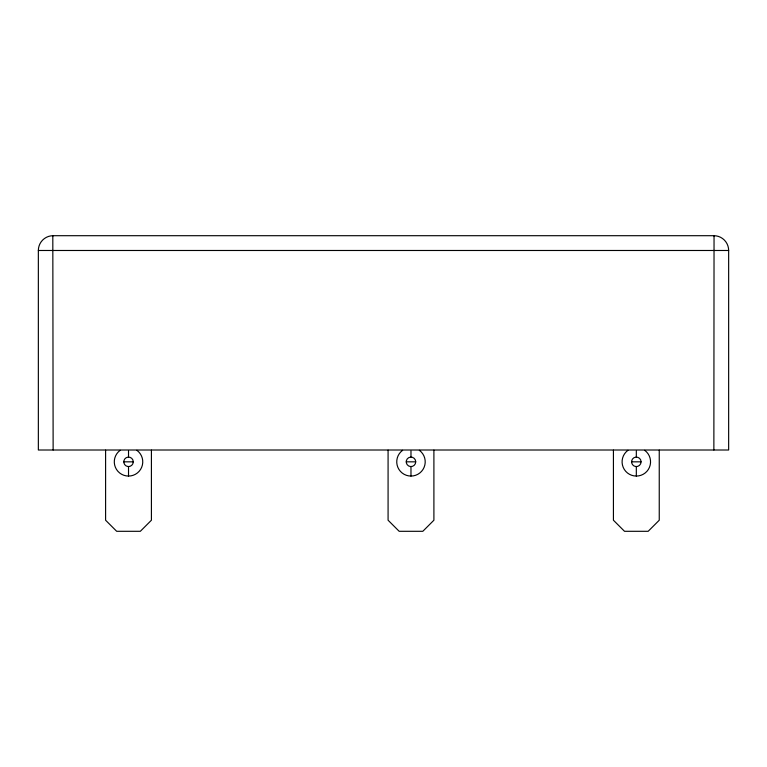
<?xml version="1.0" encoding="UTF-8"?>
<svg xmlns="http://www.w3.org/2000/svg" width="767" height="767" viewBox="0 0 767 767"><rect width="100%" height="100%" fill="white"/><g stroke="black" fill="none" stroke-linecap="round" stroke-linejoin="round"><path stroke-width="1.15" d="M52.952 235.699L714.192 235.699M52.808 235.699L53.134 450.008M38.35 250.483L728.65 250.483L728.65 450.008L38.35 450.008L38.35 250.483A14.784 14.784 0 0 1 53.134 235.699M123.784 461.83L133.266 461.83A4.746 4.746 0 0 0 126.152 457.726A4.746 4.746 0 0 0 126.152 465.943A4.746 4.746 0 0 0 133.266 461.83M406.232 461.83L415.724 461.83A4.746 4.746 0 0 0 408.6 457.726A4.746 4.746 0 0 0 408.6 465.943A4.746 4.746 0 0 0 415.724 461.83M631.577 461.83L641.068 461.83A4.746 4.746 0 0 0 633.945 457.726A4.746 4.746 0 0 0 633.945 465.943A4.746 4.746 0 0 0 641.068 461.83M713.866 450.008L714.048 235.699M659.246 450.143L659.246 520.218L648.163 531.301L624.511 531.301L613.427 520.218L613.427 450.143M636.322 451.006L636.322 457.094M636.322 466.576L636.322 476.067M433.901 450.143L433.901 520.218L422.818 531.301L399.166 531.301L388.083 520.218L388.083 450.143M410.978 451.006L410.978 457.094M410.978 466.576L410.978 476.067M151.415 450.143L151.415 520.218L140.332 531.301L116.68 531.301L105.597 520.218L105.597 450.143M128.52 451.006L128.52 457.094M128.52 466.576L128.52 476.067M419.348 450.315A14.237 14.237 0 0 1 421.553 471.36A14.237 14.237 0 0 1 400.403 471.36A14.237 14.237 0 0 1 402.608 450.315M644.692 450.315A14.237 14.237 0 0 1 646.897 471.36A14.237 14.237 0 0 1 625.747 471.36A14.237 14.237 0 0 1 627.952 450.315M136.89 450.315A14.237 14.237 0 0 1 139.105 471.36A14.237 14.237 0 0 1 117.945 471.36A14.237 14.237 0 0 1 120.16 450.315M713.866 235.699A14.784 14.784 0 0 1 728.65 250.483"/></g></svg>
